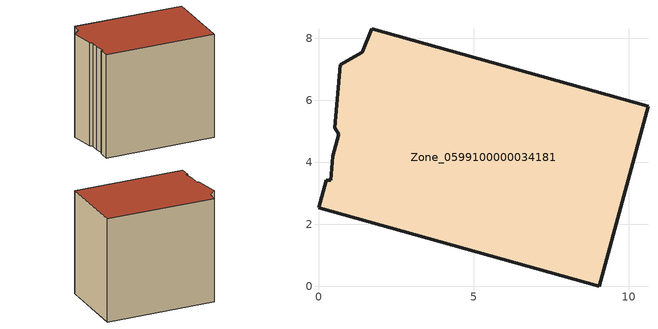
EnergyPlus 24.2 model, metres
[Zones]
Zone_0599100000034181
 floor ground (C_G): 1.41,7.54 1.71,8.31 10.62,5.8 9.05,0 0,2.54 0.24,3.42 0.39,3.43 0.45,4.19 0.65,4.9 0.53,5.12 0.7,7.15 z0
 wall outside (C_F): 0.65,4.9 0.45,4.19 0.39,3.43 0.24,3.42 0,2.54 9.05,0 10.62,5.8 1.71,8.31 1.41,7.54 0.7,7.15 0.53,5.12 0.65,4.9 z0:8.91
 roof outside (C_R): 0.7,7.15 0.53,5.12 0.65,4.9 0.45,4.19 0.39,3.43 0.24,3.42 0,2.54 9.05,0 10.62,5.8 1.71,8.31 1.41,7.54 z8.91
[BUILDING]
Pand.0599100000034181: North Axis=0; Terrain=City; Loads Convergence Tolerance Value=0.04; Temperature Convergence Tolerance Value=0.4; Solar Distribution=FullExterior; Maximum Number of Warmup Days=25; Minimum Number of Warmup Days=1
[Site:Location]
Rotterdam.The.Hague.AP_ZH_NLD Design_Conditions: Latitude=51.96; Longitude=4.45; Time Zone=1; Elevation=-4.5
[SITE:GROUNDTEMPERATURE:BUILDINGSURFACE]
18, 18, 18, 18, 18, 18, 18, 18, 18, 18, 18, 18
[MATERIAL] Thermal Absorptance=0.9; Solar Absorptance=0.7; Visible Absorptance=0.7
Name | Roughness | Thickness | Conductivity | Density | Specific Heat
G.TI.1946 | MediumSmooth | 0.15 | 1 | 540 | 1210
F.TI.1946 | Rough | 0.3 | 0.857143 | 1920 | 840
R.TI.1946 | MediumRough | 0.2 | 0.1 | 1500 | 1000
[CONSTRUCTION]
C_G: G.TI.1946
C_F: F.TI.1946
C_R: R.TI.1946
[ZONE]
Zone_0599100000034181: Type=1; Multiplier=1; Ceiling Height=Autocalculate; Volume=Autocalculate; Floor Area=autocalculate; Part of Total Floor Area=Yes
[ZONEINFILTRATION:DESIGNFLOWRATE]
Infil_Zone_0599100000034181: Zone or ZoneList or Space or SpaceList=Zone_0599100000034181; Schedule=AlwaysOn; Design Flow Rate Calculation Method=Flow/Area; Flow Rate per Floor Area=0.003; Constant Term Coefficient=1; Temperature Term Coefficient=0; Velocity Term Coefficient=0; Velocity Squared Term Coefficient=0
[HVACTEMPLATE:ZONE:IDEALLOADSAIRSYSTEM]
Zone_0599100000034181: Maximum Heating Supply Air Temperature=50; Minimum Cooling Supply Air Temperature=13; Maximum Heating Supply Air Humidity Ratio=0.0156; Minimum Cooling Supply Air Humidity Ratio=0.0077; Heating Limit=NoLimit; Cooling Limit=NoLimit; Dehumidification Control Type=ConstantSensibleHeatRatio; Cooling Sensible Heat Ratio=0.7; Dehumidification Setpoint=60; Humidification Control Type=None; Humidification Setpoint=30; Outdoor Air Method=None; Outdoor Air Flow Rate per Person=0.00944; Outdoor Air Flow Rate per Zone Floor Area=0; Outdoor Air Flow Rate per Zone=0; Demand Controlled Ventilation Type=None; Outdoor Air Economizer Type=NoEconomizer; Heat Recovery Type=None; Sensible Heat Recovery Effectiveness=0.7; Latent Heat Recovery Effectiveness=0.65
[ZONECONTROL:THERMOSTAT]
ThermostatControl_Zone_0599100000034181: Zone or ZoneList=Zone_0599100000034181; Control Type Schedule=DualSetpointControlType; Control 1=Thermostat_Zone_0599100000034181; Temperature Difference Between Cutout And Setpoint=0
[THERMOSTATSETPOINT:DUALSETPOINT]
Thermostat_Zone_0599100000034181: Heating Setpoint Temperature Schedule=HeatingSetpoint_Zone_0599100000034181; Cooling Setpoint Temperature Schedule=CoolingSetpoint_Zone_0599100000034181
[SCHEDULE:COMPACT]
HeatingSetpoint_Zone_0599100000034181: Through: 12/31, For: AllDays, Until: 24:00, 21
CoolingSetpoint_Zone_0599100000034181: Through: 12/31, For: AllDays, Until: 24:00, 24
DualSetpointControlType: Through: 12/31, For: AllDays, Until: 24:00, 4
AlwaysOn: Through: 12/31, For: AllDays, Until: 24:00, 1
